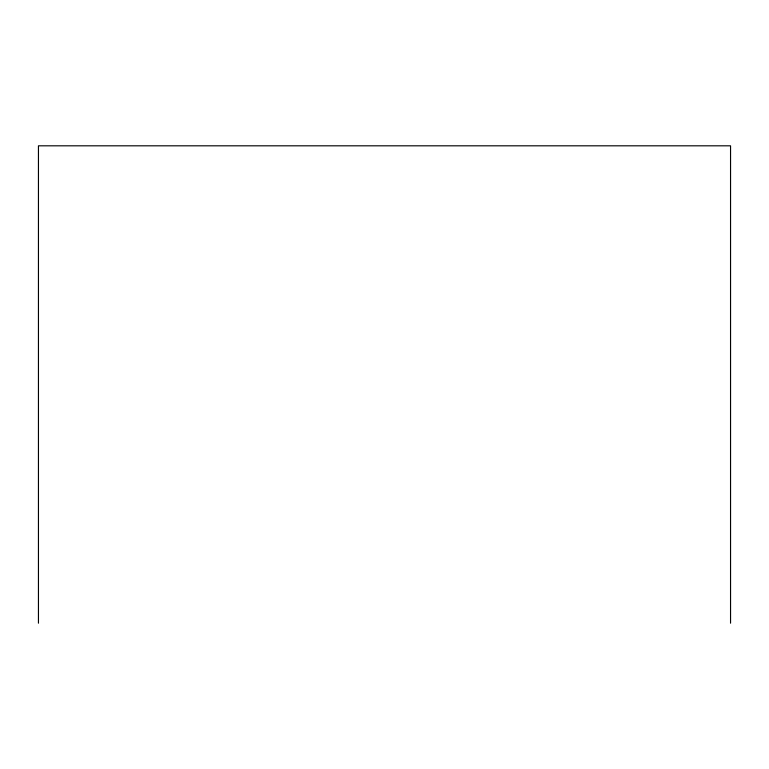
<?xml version="1.0" encoding="UTF-8"?>
<svg xmlns="http://www.w3.org/2000/svg" width="769" height="769" viewBox="0 0 769 769"><rect width="100%" height="100%" fill="white"/><g stroke="black" fill="none" stroke-linecap="round" stroke-linejoin="round"><path stroke-width="1.15" d="M730.55 623.188L730.55 145.812L38.45 145.812L38.45 623.188"/></g></svg>
